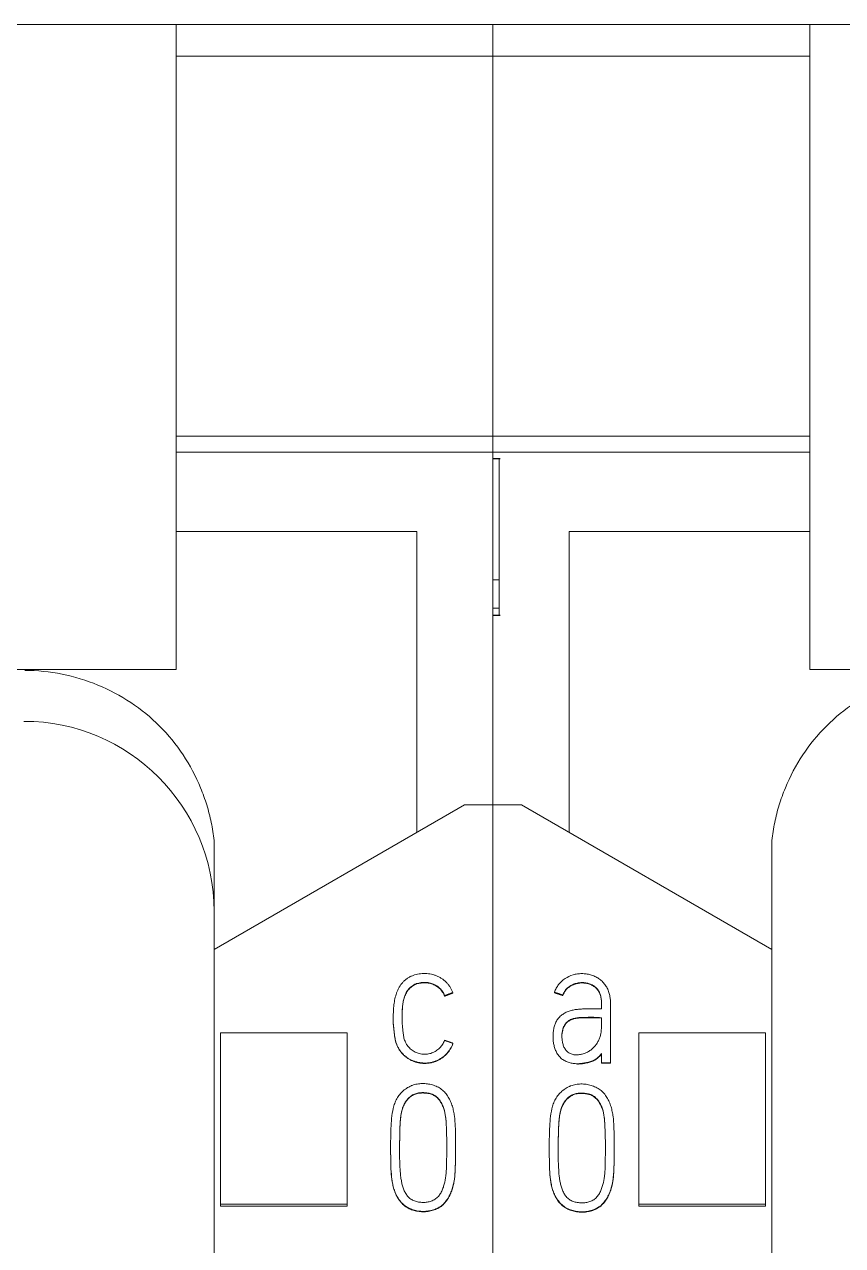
# Model space of a CAD drawing. Header units: millimetres. Extents: x 41350 to 54029, y 25852 to 34717.
# Drawn here: x 47009.43 to 47022.33, y 33548.62 to 33567.9 of the extents above; entities that cross this region are included whole.
import ezdxf

# ---------------------------------------------------------------- set-up
doc = ezdxf.new("R2010")
doc.units = ezdxf.units.MM
doc.set_wipeout_variables(frame=1)
doc.layers.add('! NO PLOT !', color=7, linetype='Continuous', true_color=0xff75dd, plot=False)
doc.layers.add('004-PI-DIN Šina', color=3, linetype='Continuous')
doc.layers.add('SI-ORMAR-Oprema', color=30, linetype='Continuous', lineweight=5)

# ---------------------------------------------------------------- blocks, each defined once
blk = doc.blocks.new('*U554')
at = {"layer": '004-PI-DIN Šina'}
for p, q in [((45.323, 69.85), (-241.3, 69.85)), ((45.323, 69.35), (-241.3, 69.35)), ((45.323, 57.85), (-241.3, 57.85)), ((45.323, 57.789), (-241.3, 57.789)), ((45.323, 52.625), (-241.3, 52.625))]:
    blk.add_line(p, q, dxfattribs=at)
blk = doc.blocks.new('6ES7522-1BL01-0AB0')
blk.add_wipeout([(-17.4, 69.029), (17.4, 69.029), (17.4, -77.971), (-17.4, -77.971)]).dxf.layer = 'SI-ORMAR-Oprema'
at = {"layer": 'SI-ORMAR-Oprema', "linetype": 'Continuous'}
for p, q in [((-17.4, 69.029), (-17.4, 68.529)), ((-12.4, 69.029), (-17.4, 69.029)), ((-12.4, 58.845), (-12.4, 69.029)), ((12.4, 69.029), (-12.4, 69.029)), ((-17.4, 62.529), (-17.4, 68.529)), ((-12.4, 68.529), (-17.4, 68.529)), ((-17.4, 62.529), (-17.4, 62.279)), ((-17.4, 62.529), (-12.4, 62.529)), ((-17.4, 62.279), (-17.4, 56.709)), ((-12.4, 62.279), (-17.4, 62.279)), ((-16.2, 56.276), (-16.2, 61.023)), ((-12.4, 61.023), (-16.2, 61.023)), ((12.4, 58.845), (-12.4, 58.845)), ((-17.4, 56.709), (-17.4, -56.709)), ((-16.95, 56.709), (-17.4, 56.709)), ((-16.95, 56.709), (-13, 54.429)), ((-13, 56.149), (-13, 54.429)), ((-13, 54.429), (-13, -54.387)), ((-16.43, 53.752), (-16.43, 53.746)), ((-16.297, 53.708), (-16.297, 53.702)), ((-15.546, 53.551), (-15.546, 53.557)), ((-15.689, 53.352), (-15.689, 53.214)), ((-16.453, 53.063), (-16.453, 53.056)), ((-15.1, 50.411), (-15.1, 53.115)), ((-13.1, 53.115), (-15.1, 53.115)), ((-13.1, 50.411), (-13.1, 53.115)), ((-15.689, 52.784), (-15.689, 52.64)), ((-15.689, 52.64), (-15.689, 52.634)), ((-15.689, 52.64), (-15.548, 52.64)), ((-15.548, 52.634), (-15.689, 52.634)), ((-15.548, 52.64), (-15.548, 52.634)), ((-16.512, 51.308), (-16.512, 51.302)), ((-15.488, 51.26), (-15.488, 51.266)), ((-15.1, 50.377), (-15.1, 50.411)), ((-13.1, 50.411), (-15.1, 50.411)), ((-13.1, 50.377), (-15.1, 50.377)), ((-13.1, 50.377), (-13.1, 50.411))]:
    blk.add_line(p, q, dxfattribs=at)
blk.add_polyline3d([(-16.43, 53.746, 0), (-16.427, 53.745, 0), (-16.425, 53.744, 0), (-16.422, 53.743, 0), (-16.419, 53.742, 0), (-16.417, 53.742, 0), (-16.414, 53.741, 0), (-16.411, 53.74, 0), (-16.409, 53.739, 0), (-16.406, 53.738, 0), (-16.403, 53.737, 0), (-16.401, 53.736, 0), (-16.398, 53.735, 0), (-16.395, 53.734, 0), (-16.393, 53.734, 0), (-16.39, 53.733, 0), (-16.387, 53.732, 0), (-16.385, 53.731, 0), (-16.382, 53.73, 0), (-16.379, 53.729, 0), (-16.377, 53.728, 0), (-16.374, 53.727, 0), (-16.371, 53.727, 0), (-16.369, 53.726, 0), (-16.366, 53.725, 0), (-16.363, 53.724, 0), (-16.361, 53.723, 0), (-16.358, 53.722, 0), (-16.355, 53.721, 0), (-16.353, 53.72, 0), (-16.35, 53.719, 0), (-16.347, 53.719, 0), (-16.345, 53.718, 0), (-16.342, 53.717, 0), (-16.339, 53.716, 0), (-16.337, 53.715, 0), (-16.334, 53.714, 0), (-16.331, 53.713, 0), (-16.329, 53.712, 0), (-16.326, 53.712, 0), (-16.323, 53.711, 0), (-16.321, 53.71, 0), (-16.318, 53.709, 0), (-16.315, 53.708, 0), (-16.313, 53.707, 0), (-16.31, 53.706, 0), (-16.307, 53.705, 0), (-16.305, 53.704, 0), (-16.302, 53.704, 0), (-16.299, 53.703, 0), (-16.297, 53.702, 0)], dxfattribs=at)
for points, knots in [([(-10.017, 58.833), (-10.411, 58.833), (-11.195, 58.672), (-12.198, 58.011), (-12.691, 57.261), (-12.857, 56.8), (-12.885, 56.709)], [0, 0, 0, 0, 0.308367, 0.616734, 0.925101, 1, 1, 1, 1]), ([(-15.548, 52.64), (-15.548, 52.733), (-15.548, 52.826), (-15.548, 52.965), (-15.548, 53.011), (-15.548, 53.104), (-15.548, 53.15), (-15.548, 53.22), (-15.548, 53.243), (-15.548, 53.29), (-15.548, 53.336), (-15.549, 53.382), (-15.548, 53.429), (-15.548, 53.452), (-15.546, 53.522), (-15.544, 53.568), (-15.548, 53.637), (-15.551, 53.66), (-15.559, 53.706), (-15.564, 53.729), (-15.578, 53.773), (-15.586, 53.795), (-15.602, 53.826), (-15.608, 53.836), (-15.62, 53.856), (-15.626, 53.866), (-15.647, 53.893), (-15.662, 53.911), (-15.688, 53.935), (-15.696, 53.942), (-15.715, 53.957), (-15.724, 53.964), (-15.753, 53.983), (-15.773, 53.995), (-15.805, 54.009), (-15.816, 54.014), (-15.838, 54.022), (-15.849, 54.025), (-15.883, 54.035), (-15.906, 54.04), (-15.94, 54.044), (-15.952, 54.046), (-15.975, 54.047), (-15.987, 54.047), (-16.022, 54.047), (-16.045, 54.046), (-16.08, 54.041), (-16.091, 54.039), (-16.114, 54.034), (-16.125, 54.031), (-16.181, 54.014), (-16.223, 53.995), (-16.282, 53.956), (-16.3, 53.941), (-16.334, 53.91), (-16.35, 53.893), (-16.372, 53.866), (-16.378, 53.856), (-16.391, 53.836), (-16.409, 53.806), (-16.422, 53.774), (-16.43, 53.752)], [0, 0, 0, 0, 0.125, 0.125, 0.1875, 0.1875, 0.25, 0.25, 0.28125, 0.28125, 0.3125, 0.34375, 0.34375, 0.375, 0.375, 0.4375, 0.4375, 0.46875, 0.46875, 0.5, 0.5, 0.53125, 0.53125, 0.546875, 0.546875, 0.5625, 0.5625, 0.59375, 0.59375, 0.609375, 0.609375, 0.625, 0.625, 0.65625, 0.65625, 0.671875, 0.671875, 0.6875, 0.6875, 0.71875, 0.71875, 0.734375, 0.734375, 0.75, 0.75, 0.78125, 0.78125, 0.796875, 0.796875, 0.8125, 0.8125, 0.875, 0.875, 0.90625, 0.90625, 0.9375, 0.9375, 0.953125, 0.953125, 0.96875, 1, 1, 1, 1]), ([(-16.297, 53.708), (-16.29, 53.727), (-16.282, 53.746), (-16.266, 53.772), (-16.26, 53.781), (-16.248, 53.797), (-16.241, 53.805), (-16.219, 53.826), (-16.203, 53.839), (-16.169, 53.861), (-16.151, 53.871), (-16.113, 53.886), (-16.094, 53.893), (-16.053, 53.902), (-16.033, 53.904), (-16.003, 53.906), (-15.992, 53.906), (-15.972, 53.906), (-15.962, 53.905), (-15.931, 53.901), (-15.911, 53.897), (-15.882, 53.889), (-15.872, 53.885), (-15.853, 53.878), (-15.844, 53.873), (-15.817, 53.859), (-15.8, 53.847), (-15.777, 53.827), (-15.769, 53.82), (-15.755, 53.804), (-15.743, 53.789), (-15.732, 53.772), (-15.722, 53.754), (-15.717, 53.744), (-15.705, 53.716), (-15.7, 53.696), (-15.694, 53.666), (-15.693, 53.656), (-15.691, 53.636), (-15.69, 53.626), (-15.689, 53.595), (-15.689, 53.574), (-15.689, 53.534), (-15.689, 53.513), (-15.689, 53.493)], [0, 0, 0, 0, 0.0625, 0.0625, 0.09375, 0.09375, 0.125, 0.125, 0.1875, 0.1875, 0.25, 0.25, 0.3125, 0.3125, 0.375, 0.375, 0.40625, 0.40625, 0.4375, 0.4375, 0.5, 0.5, 0.53125, 0.53125, 0.5625, 0.5625, 0.625, 0.625, 0.65625, 0.65625, 0.6875, 0.71875, 0.71875, 0.75, 0.75, 0.8125, 0.8125, 0.84375, 0.84375, 0.875, 0.875, 0.9375, 0.9375, 1, 1, 1, 1]), ([(-15.689, 53.579), (-15.689, 53.589), (-15.689, 53.599), (-15.69, 53.619), (-15.691, 53.629), (-15.693, 53.649), (-15.694, 53.66), (-15.7, 53.69), (-15.705, 53.709), (-15.717, 53.738), (-15.721, 53.747), (-15.731, 53.765), (-15.742, 53.782), (-15.755, 53.798), (-15.769, 53.813), (-15.776, 53.82), (-15.799, 53.84), (-15.816, 53.852), (-15.843, 53.867), (-15.852, 53.871), (-15.871, 53.879), (-15.891, 53.886), (-15.911, 53.891), (-15.931, 53.895), (-15.941, 53.896), (-15.972, 53.9), (-15.992, 53.9), (-16.023, 53.899), (-16.033, 53.898), (-16.053, 53.895), (-16.063, 53.893), (-16.093, 53.886), (-16.113, 53.88), (-16.141, 53.869), (-16.15, 53.864), (-16.169, 53.855), (-16.178, 53.85), (-16.203, 53.833), (-16.219, 53.82), (-16.241, 53.799), (-16.248, 53.791), (-16.26, 53.775), (-16.272, 53.758), (-16.281, 53.74), (-16.29, 53.721), (-16.293, 53.711), (-16.297, 53.702)], [0, 0, 0, 0, 0.033132, 0.033132, 0.067663, 0.067663, 0.102194, 0.102194, 0.171256, 0.171256, 0.205787, 0.205787, 0.240318, 0.274849, 0.274849, 0.30938, 0.30938, 0.378442, 0.378442, 0.412973, 0.412973, 0.447504, 0.482035, 0.482035, 0.516566, 0.516566, 0.585628, 0.585628, 0.620159, 0.620159, 0.65469, 0.65469, 0.723752, 0.723752, 0.758283, 0.758283, 0.792814, 0.792814, 0.861876, 0.861876, 0.896407, 0.896407, 0.930938, 0.965469, 0.965469, 1, 1, 1, 1]), ([(-15.689, 53.493), (-15.733, 53.494), (-15.777, 53.494), (-15.844, 53.493), (-15.866, 53.493), (-15.91, 53.492), (-15.954, 53.491), (-15.998, 53.489), (-16.042, 53.486), (-16.064, 53.484), (-16.107, 53.478), (-16.129, 53.474), (-16.161, 53.467), (-16.172, 53.464), (-16.193, 53.458), (-16.204, 53.454), (-16.235, 53.443), (-16.254, 53.433), (-16.292, 53.411), (-16.31, 53.399), (-16.343, 53.37), (-16.359, 53.354), (-16.385, 53.32), (-16.397, 53.302), (-16.416, 53.262), (-16.424, 53.242), (-16.437, 53.2), (-16.442, 53.179), (-16.447, 53.146), (-16.449, 53.135), (-16.451, 53.114), (-16.453, 53.081), (-16.453, 53.048), (-16.451, 53.005), (-16.449, 52.983), (-16.445, 52.951), (-16.443, 52.94), (-16.439, 52.919), (-16.436, 52.908), (-16.428, 52.876), (-16.421, 52.856), (-16.408, 52.826), (-16.404, 52.816), (-16.393, 52.796), (-16.388, 52.787), (-16.37, 52.759), (-16.356, 52.742), (-16.333, 52.719), (-16.325, 52.712), (-16.308, 52.697), (-16.299, 52.691), (-16.272, 52.673), (-16.252, 52.663), (-16.222, 52.651), (-16.211, 52.647), (-16.19, 52.64), (-16.179, 52.638), (-16.147, 52.631), (-16.125, 52.628), (-16.082, 52.625), (-16.059, 52.625), (-16.015, 52.628), (-15.994, 52.631), (-15.95, 52.638), (-15.929, 52.642), (-15.897, 52.649), (-15.886, 52.652), (-15.865, 52.658), (-15.854, 52.661), (-15.823, 52.673), (-15.804, 52.682), (-15.776, 52.699), (-15.767, 52.706), (-15.749, 52.72), (-15.741, 52.727), (-15.717, 52.75), (-15.703, 52.766), (-15.689, 52.784)], [0, 0, 0, 0, 0.0625, 0.0625, 0.09375, 0.09375, 0.125, 0.15625, 0.15625, 0.1875, 0.1875, 0.21875, 0.21875, 0.234375, 0.234375, 0.25, 0.25, 0.28125, 0.28125, 0.3125, 0.3125, 0.34375, 0.34375, 0.375, 0.375, 0.40625, 0.40625, 0.4375, 0.4375, 0.453125, 0.453125, 0.46875, 0.5, 0.5, 0.53125, 0.53125, 0.546875, 0.546875, 0.5625, 0.5625, 0.59375, 0.59375, 0.609375, 0.609375, 0.625, 0.625, 0.65625, 0.65625, 0.671875, 0.671875, 0.6875, 0.6875, 0.71875, 0.71875, 0.734375, 0.734375, 0.75, 0.75, 0.78125, 0.78125, 0.8125, 0.8125, 0.84375, 0.84375, 0.875, 0.875, 0.890625, 0.890625, 0.90625, 0.90625, 0.9375, 0.9375, 0.953125, 0.953125, 0.96875, 0.96875, 1, 1, 1, 1]), ([(-15.689, 53.214), (-15.688, 53.175), (-15.692, 53.136), (-15.702, 53.088), (-15.704, 53.079), (-15.709, 53.06), (-15.712, 53.05), (-15.722, 53.022), (-15.729, 53.004), (-15.746, 52.969), (-15.756, 52.953), (-15.772, 52.928), (-15.778, 52.92), (-15.79, 52.905), (-15.797, 52.897), (-15.817, 52.875), (-15.831, 52.862), (-15.861, 52.838), (-15.878, 52.827), (-15.903, 52.812), (-15.912, 52.808), (-15.93, 52.799), (-15.939, 52.795), (-15.967, 52.785), (-15.986, 52.779), (-16.024, 52.77), (-16.044, 52.766), (-16.073, 52.764), (-16.083, 52.764), (-16.103, 52.765), (-16.113, 52.766), (-16.142, 52.771), (-16.161, 52.776), (-16.188, 52.789), (-16.197, 52.794), (-16.213, 52.805), (-16.221, 52.811), (-16.235, 52.824), (-16.242, 52.832), (-16.255, 52.847), (-16.26, 52.855), (-16.271, 52.872), (-16.276, 52.88), (-16.284, 52.898), (-16.287, 52.908), (-16.297, 52.935), (-16.301, 52.954), (-16.306, 52.984), (-16.307, 52.993), (-16.31, 53.013), (-16.314, 53.061), (-16.312, 53.11), (-16.301, 53.158), (-16.298, 53.168), (-16.293, 53.187), (-16.289, 53.196), (-16.278, 53.223), (-16.268, 53.241), (-16.25, 53.265), (-16.244, 53.272), (-16.23, 53.286), (-16.222, 53.292), (-16.206, 53.304), (-16.197, 53.309), (-16.18, 53.319), (-16.171, 53.323), (-16.143, 53.334), (-16.124, 53.34), (-16.085, 53.348), (-16.066, 53.351), (-16.026, 53.354), (-16.006, 53.355), (-15.967, 53.356), (-15.947, 53.357), (-15.887, 53.358), (-15.848, 53.358), (-15.769, 53.357), (-15.729, 53.355), (-15.689, 53.352)], [0, 0, 0, 0, 0.0625, 0.0625, 0.078125, 0.078125, 0.09375, 0.09375, 0.125, 0.125, 0.15625, 0.15625, 0.171875, 0.171875, 0.1875, 0.1875, 0.21875, 0.21875, 0.25, 0.25, 0.265625, 0.265625, 0.28125, 0.28125, 0.3125, 0.3125, 0.34375, 0.34375, 0.359375, 0.359375, 0.375, 0.375, 0.40625, 0.40625, 0.421875, 0.421875, 0.4375, 0.4375, 0.453125, 0.453125, 0.46875, 0.46875, 0.484375, 0.484375, 0.5, 0.5, 0.53125, 0.53125, 0.546875, 0.546875, 0.5625, 0.625, 0.625, 0.640625, 0.640625, 0.65625, 0.65625, 0.6875, 0.6875, 0.703125, 0.703125, 0.71875, 0.71875, 0.734375, 0.734375, 0.75, 0.75, 0.78125, 0.78125, 0.8125, 0.8125, 0.84375, 0.84375, 0.875, 0.875, 0.9375, 0.9375, 1, 1, 1, 1]), ([(-15.689, 53.346), (-15.728, 53.349), (-15.767, 53.351), (-15.844, 53.352), (-15.882, 53.351), (-15.94, 53.351), (-15.959, 53.35), (-15.998, 53.349), (-16.017, 53.349), (-16.056, 53.346), (-16.075, 53.343), (-16.103, 53.338), (-16.113, 53.336), (-16.132, 53.331), (-16.142, 53.328), (-16.17, 53.318), (-16.188, 53.309), (-16.213, 53.293), (-16.221, 53.287), (-16.236, 53.274), (-16.243, 53.267), (-16.256, 53.252), (-16.261, 53.244), (-16.272, 53.227), (-16.277, 53.218), (-16.285, 53.2), (-16.289, 53.191), (-16.295, 53.172), (-16.298, 53.163), (-16.309, 53.121), (-16.312, 53.089), (-16.312, 53.056)], [0, 0, 0, 0, 0.14645, 0.14645, 0.292901, 0.292901, 0.366126, 0.366126, 0.439351, 0.439351, 0.512576, 0.512576, 0.549189, 0.549189, 0.585802, 0.585802, 0.659027, 0.659027, 0.695639, 0.695639, 0.732252, 0.732252, 0.768865, 0.768865, 0.805477, 0.805477, 0.84209, 0.84209, 0.878702, 0.878702, 1, 1, 1, 1]), ([(-15.689, 52.777), (-15.703, 52.76), (-15.717, 52.744), (-15.741, 52.721), (-15.749, 52.714), (-15.766, 52.7), (-15.775, 52.694), (-15.803, 52.676), (-15.822, 52.667), (-15.863, 52.651), (-15.885, 52.645), (-15.927, 52.636), (-15.949, 52.632), (-15.992, 52.625), (-16.025, 52.621), (-16.058, 52.62), (-16.069, 52.619)], [0, 0, 0, 0, 0.15321, 0.15321, 0.229815, 0.229815, 0.306419, 0.306419, 0.459629, 0.459629, 0.612839, 0.612839, 0.766049, 0.766049, 0.919258, 1, 1, 1, 1]), ([(-16.171, 52.276), (-16.146, 52.286), (-16.12, 52.293), (-16.067, 52.302), (-16.04, 52.305), (-15.986, 52.306), (-15.959, 52.304), (-15.905, 52.296), (-15.879, 52.291), (-15.827, 52.276), (-15.802, 52.266), (-15.765, 52.249), (-15.753, 52.242), (-15.73, 52.229), (-15.719, 52.221), (-15.687, 52.197), (-15.667, 52.178), (-15.641, 52.148), (-15.633, 52.137), (-15.617, 52.115), (-15.609, 52.104), (-15.588, 52.07), (-15.576, 52.046), (-15.555, 51.997), (-15.546, 51.972), (-15.534, 51.933), (-15.531, 51.92), (-15.524, 51.894), (-15.515, 51.855), (-15.501, 51.764), (-15.495, 51.685), (-15.491, 51.58), (-15.49, 51.527), (-15.488, 51.421), (-15.488, 51.369), (-15.488, 51.263), (-15.488, 51.157), (-15.49, 51.051), (-15.493, 50.946), (-15.495, 50.893), (-15.507, 50.788), (-15.515, 50.736), (-15.532, 50.671), (-15.536, 50.658), (-15.544, 50.632), (-15.549, 50.62), (-15.563, 50.582), (-15.574, 50.557), (-15.592, 50.521), (-15.599, 50.51), (-15.613, 50.486), (-15.62, 50.475), (-15.644, 50.443), (-15.661, 50.422), (-15.69, 50.394), (-15.7, 50.386), (-15.722, 50.369), (-15.733, 50.361), (-15.768, 50.34), (-15.792, 50.329), (-15.83, 50.314), (-15.843, 50.31), (-15.869, 50.303), (-15.882, 50.3), (-15.922, 50.292), (-15.949, 50.289), (-16.003, 50.287), (-16.03, 50.288), (-16.084, 50.294), (-16.111, 50.299), (-16.15, 50.31), (-16.163, 50.314), (-16.188, 50.323), (-16.201, 50.328), (-16.238, 50.345), (-16.261, 50.359), (-16.294, 50.383), (-16.304, 50.392), (-16.324, 50.41), (-16.334, 50.419), (-16.361, 50.449), (-16.377, 50.471), (-16.399, 50.505), (-16.406, 50.517), (-16.419, 50.541), (-16.425, 50.553), (-16.442, 50.589), (-16.451, 50.614), (-16.463, 50.653), (-16.467, 50.666), (-16.473, 50.692), (-16.476, 50.705), (-16.485, 50.745), (-16.489, 50.771), (-16.507, 50.904), (-16.509, 51.01), (-16.512, 51.17), (-16.512, 51.224), (-16.512, 51.33), (-16.512, 51.384), (-16.511, 51.49), (-16.51, 51.544), (-16.505, 51.65), (-16.501, 51.703), (-16.49, 51.809), (-16.483, 51.861), (-16.465, 51.94), (-16.457, 51.966), (-16.444, 52.004), (-16.438, 52.017), (-16.427, 52.042), (-16.421, 52.054), (-16.402, 52.09), (-16.386, 52.112), (-16.36, 52.144), (-16.351, 52.154), (-16.332, 52.174), (-16.322, 52.183), (-16.291, 52.21), (-16.269, 52.226), (-16.234, 52.247), (-16.222, 52.254), (-16.203, 52.263), (-16.194, 52.267), (-16.184, 52.271), (-16.178, 52.274), (-16.174, 52.275), (-16.171, 52.276)], [0, 0, 0, 0, 0.015625, 0.015625, 0.03125, 0.03125, 0.046875, 0.046875, 0.0625, 0.0625, 0.078125, 0.078125, 0.085938, 0.085938, 0.09375, 0.09375, 0.109375, 0.109375, 0.117188, 0.117188, 0.125, 0.125, 0.140625, 0.140625, 0.15625, 0.15625, 0.164063, 0.164063, 0.171875, 0.1875, 0.21875, 0.21875, 0.25, 0.25, 0.28125, 0.28125, 0.3125, 0.34375, 0.34375, 0.375, 0.375, 0.40625, 0.40625, 0.414063, 0.414063, 0.421875, 0.421875, 0.4375, 0.4375, 0.445313, 0.445313, 0.453125, 0.453125, 0.46875, 0.46875, 0.476562, 0.476562, 0.484375, 0.484375, 0.5, 0.5, 0.507812, 0.507812, 0.515625, 0.515625, 0.53125, 0.53125, 0.546875, 0.546875, 0.5625, 0.5625, 0.570312, 0.570312, 0.578125, 0.578125, 0.59375, 0.59375, 0.601562, 0.601562, 0.609375, 0.609375, 0.625, 0.625, 0.632812, 0.632812, 0.640625, 0.640625, 0.65625, 0.65625, 0.664062, 0.664062, 0.671875, 0.671875, 0.6875, 0.6875, 0.75, 0.75, 0.78125, 0.78125, 0.8125, 0.8125, 0.84375, 0.84375, 0.875, 0.875, 0.90625, 0.90625, 0.921875, 0.921875, 0.929687, 0.929687, 0.9375, 0.9375, 0.953125, 0.953125, 0.960937, 0.960937, 0.96875, 0.96875, 0.984375, 0.984375, 0.992188, 0.992188, 0.996094, 0.998047, 0.998047, 1, 1, 1, 1]), ([(-15.828, 52.124), (-15.808, 52.113), (-15.791, 52.099), (-15.759, 52.068), (-15.744, 52.051), (-15.719, 52.014), (-15.708, 51.994), (-15.689, 51.954), (-15.681, 51.933), (-15.659, 51.87), (-15.651, 51.826), (-15.642, 51.76), (-15.64, 51.738), (-15.637, 51.694), (-15.636, 51.672), (-15.63, 51.56), (-15.628, 51.471), (-15.626, 51.293), (-15.627, 51.204), (-15.629, 51.071), (-15.63, 51.004), (-15.633, 50.937), (-15.637, 50.893), (-15.639, 50.87), (-15.647, 50.804), (-15.655, 50.761), (-15.672, 50.696), (-15.678, 50.675), (-15.694, 50.633), (-15.702, 50.612), (-15.718, 50.582), (-15.723, 50.573), (-15.735, 50.554), (-15.742, 50.544), (-15.763, 50.518), (-15.779, 50.503), (-15.806, 50.482), (-15.815, 50.476), (-15.835, 50.465), (-15.845, 50.46), (-15.866, 50.452), (-15.876, 50.448), (-15.898, 50.441), (-15.909, 50.439), (-15.942, 50.432), (-15.964, 50.429), (-15.997, 50.428), (-16.009, 50.428), (-16.031, 50.43), (-16.042, 50.431), (-16.076, 50.435), (-16.097, 50.44), (-16.13, 50.45), (-16.14, 50.454), (-16.161, 50.463), (-16.181, 50.473), (-16.199, 50.486), (-16.217, 50.5), (-16.225, 50.507), (-16.241, 50.523), (-16.248, 50.532), (-16.261, 50.55), (-16.268, 50.559), (-16.285, 50.588), (-16.294, 50.608), (-16.311, 50.649), (-16.318, 50.67), (-16.33, 50.713), (-16.336, 50.735), (-16.345, 50.778), (-16.356, 50.843), (-16.361, 50.909), (-16.369, 51.04), (-16.371, 51.128), (-16.371, 51.26), (-16.37, 51.304), (-16.37, 51.391), (-16.37, 51.435), (-16.368, 51.523), (-16.367, 51.567), (-16.363, 51.655), (-16.361, 51.699), (-16.352, 51.786), (-16.346, 51.83), (-16.333, 51.883), (-16.331, 51.894), (-16.324, 51.915), (-16.321, 51.926), (-16.309, 51.956), (-16.3, 51.976), (-16.279, 52.014), (-16.266, 52.033), (-16.238, 52.067), (-16.223, 52.083), (-16.198, 52.104), (-16.189, 52.111), (-16.17, 52.123), (-16.161, 52.128), (-16.141, 52.138), (-16.13, 52.142), (-16.109, 52.149), (-16.099, 52.152), (-16.066, 52.159), (-16.044, 52.161), (-16.011, 52.162), (-16, 52.162), (-15.978, 52.161), (-15.967, 52.16), (-15.934, 52.157), (-15.912, 52.153), (-15.88, 52.145), (-15.869, 52.142), (-15.853, 52.136), (-15.846, 52.133), (-15.838, 52.129), (-15.833, 52.127), (-15.831, 52.125), (-15.828, 52.124)], [0, 0, 0, 0, 0.015625, 0.015625, 0.03125, 0.03125, 0.046875, 0.046875, 0.0625, 0.0625, 0.09375, 0.09375, 0.109375, 0.109375, 0.125, 0.125, 0.1875, 0.1875, 0.25, 0.25, 0.28125, 0.296875, 0.296875, 0.3125, 0.3125, 0.34375, 0.34375, 0.359375, 0.359375, 0.375, 0.375, 0.382813, 0.382813, 0.390625, 0.390625, 0.40625, 0.40625, 0.414063, 0.414063, 0.421875, 0.421875, 0.429688, 0.429688, 0.4375, 0.4375, 0.453125, 0.453125, 0.460938, 0.460938, 0.46875, 0.46875, 0.484375, 0.484375, 0.492188, 0.492188, 0.5, 0.507813, 0.507813, 0.515625, 0.515625, 0.523438, 0.523438, 0.53125, 0.53125, 0.546875, 0.546875, 0.5625, 0.5625, 0.578125, 0.578125, 0.59375, 0.625, 0.625, 0.6875, 0.6875, 0.71875, 0.71875, 0.75, 0.75, 0.78125, 0.78125, 0.8125, 0.8125, 0.84375, 0.84375, 0.851563, 0.851563, 0.859375, 0.859375, 0.875, 0.875, 0.890625, 0.890625, 0.90625, 0.90625, 0.914063, 0.914063, 0.921875, 0.921875, 0.929688, 0.929688, 0.9375, 0.9375, 0.953125, 0.953125, 0.960938, 0.960938, 0.96875, 0.96875, 0.984375, 0.984375, 0.992188, 0.992188, 0.996094, 0.998047, 0.998047, 1, 1, 1, 1]), ([(-15.828, 52.118), (-15.848, 52.129), (-15.869, 52.136), (-15.901, 52.145), (-15.912, 52.147), (-15.934, 52.151), (-15.945, 52.152), (-15.979, 52.155), (-16.001, 52.156), (-16.045, 52.155), (-16.068, 52.153), (-16.101, 52.145), (-16.112, 52.142), (-16.133, 52.135), (-16.143, 52.131), (-16.163, 52.121), (-16.173, 52.115), (-16.191, 52.103), (-16.2, 52.096), (-16.218, 52.081), (-16.226, 52.073), (-16.241, 52.057), (-16.248, 52.049), (-16.269, 52.022), (-16.282, 52.003), (-16.298, 51.974), (-16.302, 51.964), (-16.312, 51.944), (-16.316, 51.933), (-16.327, 51.902), (-16.333, 51.88), (-16.348, 51.816), (-16.353, 51.772), (-16.361, 51.683), (-16.364, 51.639), (-16.368, 51.551), (-16.369, 51.506), (-16.37, 51.418), (-16.37, 51.373), (-16.37, 51.29), (-16.371, 51.251), (-16.371, 51.213)], [0, 0, 0, 0, 0.050638, 0.050638, 0.075957, 0.075957, 0.101276, 0.101276, 0.151914, 0.151914, 0.202552, 0.202552, 0.227871, 0.227871, 0.25319, 0.25319, 0.278509, 0.278509, 0.303828, 0.303828, 0.329147, 0.329147, 0.354466, 0.354466, 0.405104, 0.405104, 0.430423, 0.430423, 0.455742, 0.455742, 0.50638, 0.50638, 0.607656, 0.607656, 0.708933, 0.708933, 0.810209, 0.810209, 0.911485, 0.911485, 1, 1, 1, 1]), ([(-15.627, 51.308), (-15.627, 51.333), (-15.627, 51.358), (-15.628, 51.472), (-15.63, 51.56), (-15.637, 51.692), (-15.64, 51.736), (-15.651, 51.824), (-15.66, 51.867), (-15.681, 51.929), (-15.69, 51.949), (-15.704, 51.979), (-15.709, 51.989), (-15.72, 52.008), (-15.732, 52.027), (-15.745, 52.045), (-15.759, 52.062), (-15.767, 52.07), (-15.783, 52.086), (-15.791, 52.093), (-15.805, 52.103), (-15.809, 52.106), (-15.818, 52.112), (-15.823, 52.115), (-15.828, 52.118)], [0, 0, 0, 0, 0.086827, 0.086827, 0.391218, 0.391218, 0.543414, 0.543414, 0.695609, 0.695609, 0.771707, 0.771707, 0.809756, 0.809756, 0.847805, 0.885853, 0.885853, 0.923902, 0.923902, 0.961951, 0.961951, 0.980976, 0.980976, 1, 1, 1, 1]), ([(-16.512, 51.302), (-16.512, 51.239), (-16.512, 51.176), (-16.51, 51.06), (-16.509, 51.007), (-16.504, 50.9), (-16.5, 50.847), (-16.486, 50.74), (-16.476, 50.688), (-16.456, 50.624), (-16.452, 50.611), (-16.442, 50.586), (-16.437, 50.573), (-16.421, 50.537), (-16.408, 50.513), (-16.387, 50.48), (-16.38, 50.468), (-16.363, 50.447), (-16.355, 50.436), (-16.328, 50.406), (-16.308, 50.388), (-16.276, 50.364), (-16.265, 50.356), (-16.242, 50.342), (-16.23, 50.336), (-16.193, 50.318), (-16.168, 50.309), (-16.129, 50.298), (-16.116, 50.295), (-16.089, 50.289), (-16.076, 50.287), (-16.036, 50.282), (-16.009, 50.281), (-15.969, 50.282), (-15.955, 50.283), (-15.928, 50.286), (-15.915, 50.288), (-15.875, 50.295), (-15.849, 50.301), (-15.811, 50.315), (-15.799, 50.32), (-15.774, 50.331), (-15.762, 50.338), (-15.727, 50.358), (-15.706, 50.374), (-15.676, 50.402), (-15.666, 50.411), (-15.648, 50.431), (-15.631, 50.452), (-15.616, 50.475), (-15.602, 50.498), (-15.595, 50.509), (-15.577, 50.545), (-15.566, 50.569), (-15.546, 50.619), (-15.538, 50.645), (-15.524, 50.696), (-15.518, 50.723), (-15.508, 50.775), (-15.505, 50.802), (-15.496, 50.881), (-15.493, 50.934), (-15.49, 51.041), (-15.489, 51.094), (-15.488, 51.185), (-15.488, 51.222), (-15.488, 51.26)], [0, 0, 0, 0, 0.073866, 0.073866, 0.136839, 0.136839, 0.199811, 0.199811, 0.262783, 0.262783, 0.278526, 0.278526, 0.29427, 0.29427, 0.325756, 0.325756, 0.341499, 0.341499, 0.357242, 0.357242, 0.388728, 0.388728, 0.404471, 0.404471, 0.420214, 0.420214, 0.4517, 0.4517, 0.467443, 0.467443, 0.483186, 0.483186, 0.514673, 0.514673, 0.530416, 0.530416, 0.546159, 0.546159, 0.577645, 0.577645, 0.593388, 0.593388, 0.609131, 0.609131, 0.640617, 0.640617, 0.65636, 0.65636, 0.672103, 0.687846, 0.687846, 0.703589, 0.703589, 0.735076, 0.735076, 0.766562, 0.766562, 0.798048, 0.798048, 0.829534, 0.829534, 0.892506, 0.892506, 0.955479, 0.955479, 1, 1, 1, 1])]:
    blk.add_open_spline(points, degree=3, knots=knots, dxfattribs=at)
for points in [[(-12.885, 56.709), (-12.913, 56.618), (-12.96, 56.433), (-12.99, 56.245), (-13, 56.149)], [(-15.546, 53.551), (-15.546, 53.525), (-15.546, 53.498), (-15.547, 53.471)]]:
    blk.add_open_spline(points, degree=3, dxfattribs=at)
blk.add_rational_spline([(-16.43, 53.752), (-16.363, 53.73), (-16.297, 53.708)], [0.500000678083, 0.499999321917, 0.500000678083], degree=2, dxfattribs=at)
blk = doc.blocks.new('6ES7521-1BL00-0AB0')
at = {"layer": 'SI-ORMAR-Oprema'}
blk.add_line((17.5, 60.263), (17.5, 59.813), dxfattribs=at)
for points, knots in [([(17.5, 62.179), (17.5, 62.179), (17.5, 62.166), (17.5, 62.117), (17.5, 62.024), (17.5, 61.882), (17.5, 61.673), (17.5, 61.444), (17.5, 61.22), (17.5, 61.025), (17.5, 60.893), (17.5, 60.8), (17.5, 60.71), (17.5, 60.624), (17.5, 60.538), (17.5, 60.458), (17.5, 60.361), (17.5, 60.271), (17.5, 60.21), (17.5, 60.176), (17.5, 60.154), (17.5, 60.144), (17.5, 60.139), (17.5, 60.15), (17.5, 60.191), (17.5, 60.235), (17.5, 60.26)], [0, 0, 0, 0, 0.054923, 0.109157, 0.158857, 0.213508, 0.264907, 0.320314, 0.369873, 0.418461, 0.471704, 0.5026, 0.551052, 0.617218, 0.660884, 0.691286, 0.712023, 0.730248, 0.751802, 0.781189, 0.80362, 0.828627, 0.856379, 0.904145, 0.9524, 1, 1, 1, 1]), ([(17.5, 59.813), (17.5, 59.789), (17.5, 59.748), (17.5, 59.71), (17.5, 59.701), (17.5, 59.701), (17.5, 59.701)], [0, 0, 0, 0, 0.351048, 0.67786, 0.983317, 1, 1, 1, 1])]:
    blk.add_open_spline(points, degree=3, knots=knots, dxfattribs=at)
blk.add_wipeout([(-17.4, 69.029), (17.4, 69.029), (17.4, -77.971), (-17.4, -77.971)]).dxf.layer = 'SI-ORMAR-Oprema'
blk.add_wipeout([(-17.4, 69.029), (17.4, 69.029), (17.4, -77.971), (-17.4, -77.971)]).dxf.layer = 'SI-ORMAR-Oprema'
for p, q in [((12.4, 69.029), (-12.4, 69.029)), ((12.4, 69.029), (17.4, 69.029)), ((12.4, 58.845), (12.4, 69.029)), ((17.4, 69.029), (17.4, 68.529)), ((17.4, 68.529), (12.4, 68.529)), ((17.4, 62.529), (17.4, 68.529)), ((12.4, 62.529), (17.4, 62.529)), ((17.4, 62.529), (17.4, 62.279)), ((12.4, 62.279), (17.4, 62.279)), ((17.4, 62.279), (17.4, 56.709)), ((17.512, 62.179), (17.4, 62.179)), ((17.512, 62.172), (17.4, 62.172)), ((12.4, 61.023), (16.2, 61.023)), ((16.2, 56.276), (16.2, 61.023)), ((17.5, 60.263), (17.4, 60.263)), ((17.5, 59.813), (17.4, 59.813)), ((17.4, 59.703), (17.512, 59.703)), ((17.4, 59.701), (17.512, 59.701)), ((12.4, 58.845), (-12.4, 58.845)), ((13, 54.429), (16.95, 56.709)), ((17.4, 56.709), (16.95, 56.709)), ((17.4, 56.709), (17.4, -56.709)), ((13, 56.149), (13, 54.429)), ((13, -54.387), (13, 54.429)), ((16.637, 53.699), (16.637, 53.692)), ((16.768, 53.748), (16.768, 53.742)), ((15.827, 53.369), (15.827, 53.363)), ((13.1, 50.411), (13.1, 53.115)), ((13.1, 53.115), (15.1, 53.115)), ((15.1, 50.411), (15.1, 53.115)), ((16.768, 52.948), (16.768, 52.942)), ((15.785, 51.315), (15.785, 51.309)), ((16.809, 51.267), (16.809, 51.273)), ((13.1, 50.377), (13.1, 50.411)), ((13.1, 50.411), (15.1, 50.411)), ((13.1, 50.377), (15.1, 50.377)), ((15.1, 50.377), (15.1, 50.411))]:
    blk.add_line(p, q, dxfattribs=at)
blk.add_arc((10, 55.029), 3, 0, 90, dxfattribs=at)
for points, knots in [([(12.885, 56.709), (12.857, 56.8), (12.691, 57.261), (12.198, 58.011), (11.195, 58.672), (10.411, 58.833), (10.017, 58.833), (10.017, 58.833), (10.017, 58.833)], [0, 0, 0, 0, 0.074899, 0.383266, 0.691633, 1, 1, 1, 1, 1, 1]), ([(16.768, 53.748), (16.756, 53.779), (16.741, 53.808), (16.715, 53.848), (16.705, 53.862), (16.69, 53.881), (16.685, 53.887), (16.674, 53.899), (16.668, 53.905), (16.639, 53.934), (16.614, 53.954), (16.573, 53.98), (16.558, 53.989), (16.529, 54.003), (16.514, 54.01), (16.484, 54.022), (16.469, 54.027), (16.437, 54.036), (16.421, 54.039), (16.373, 54.047), (16.34, 54.05), (16.291, 54.048), (16.275, 54.047), (16.242, 54.044), (16.226, 54.041), (16.194, 54.035), (16.179, 54.031), (16.148, 54.022), (16.132, 54.016), (16.102, 54.003), (16.088, 53.996), (16.06, 53.979), (16.046, 53.97), (16.02, 53.95), (16.008, 53.94), (15.99, 53.923), (15.985, 53.917), (15.973, 53.905), (15.968, 53.899), (15.942, 53.867), (15.924, 53.84), (15.902, 53.796), (15.895, 53.781), (15.882, 53.751), (15.877, 53.736), (15.862, 53.69), (15.854, 53.658), (15.845, 53.611), (15.843, 53.595), (15.838, 53.562), (15.836, 53.546), (15.831, 53.498), (15.829, 53.465), (15.828, 53.417), (15.827, 53.401), (15.827, 53.369), (15.827, 53.353), (15.827, 53.321), (15.827, 53.304), (15.827, 53.272), (15.828, 53.256), (15.83, 53.224), (15.832, 53.208), (15.835, 53.176), (15.838, 53.16), (15.842, 53.128), (15.843, 53.112), (15.846, 53.08), (15.848, 53.063), (15.853, 53.031), (15.856, 53.015), (15.863, 52.984), (15.867, 52.969), (15.878, 52.938), (15.884, 52.923), (15.897, 52.894), (15.905, 52.88), (15.922, 52.852), (15.931, 52.838), (15.95, 52.812), (15.96, 52.8), (15.976, 52.782), (15.982, 52.776), (15.993, 52.765), (15.999, 52.759), (16.018, 52.743), (16.03, 52.733), (16.07, 52.705), (16.098, 52.689), (16.143, 52.67), (16.159, 52.664), (16.19, 52.655), (16.205, 52.65), (16.237, 52.644), (16.253, 52.641), (16.277, 52.638), (16.286, 52.638), (16.302, 52.637), (16.31, 52.636), (16.351, 52.636), (16.383, 52.639), (16.423, 52.646), (16.431, 52.648), (16.447, 52.652), (16.455, 52.654), (16.478, 52.661), (16.493, 52.667), (16.538, 52.685), (16.566, 52.701), (16.607, 52.729), (16.62, 52.739), (16.644, 52.76), (16.668, 52.782), (16.689, 52.807), (16.708, 52.833), (16.717, 52.847), (16.743, 52.888), (16.757, 52.917), (16.768, 52.948)], [0, 0, 0, 0, 0.03125, 0.03125, 0.046875, 0.046875, 0.054687, 0.054687, 0.0625, 0.0625, 0.09375, 0.09375, 0.109375, 0.109375, 0.125, 0.125, 0.140625, 0.140625, 0.15625, 0.15625, 0.1875, 0.1875, 0.203125, 0.203125, 0.21875, 0.21875, 0.234375, 0.234375, 0.25, 0.25, 0.265625, 0.265625, 0.28125, 0.28125, 0.296875, 0.296875, 0.304687, 0.304687, 0.3125, 0.3125, 0.34375, 0.34375, 0.359375, 0.359375, 0.375, 0.375, 0.40625, 0.40625, 0.421875, 0.421875, 0.4375, 0.4375, 0.46875, 0.46875, 0.484375, 0.484375, 0.5, 0.5, 0.515625, 0.515625, 0.53125, 0.53125, 0.546875, 0.546875, 0.5625, 0.5625, 0.578125, 0.578125, 0.59375, 0.59375, 0.609375, 0.609375, 0.625, 0.625, 0.640625, 0.640625, 0.65625, 0.65625, 0.671875, 0.671875, 0.6875, 0.6875, 0.695313, 0.695313, 0.703125, 0.703125, 0.71875, 0.71875, 0.75, 0.75, 0.765625, 0.765625, 0.78125, 0.78125, 0.796875, 0.796875, 0.804688, 0.804688, 0.8125, 0.8125, 0.84375, 0.84375, 0.851563, 0.851563, 0.859375, 0.859375, 0.875, 0.875, 0.90625, 0.90625, 0.921875, 0.921875, 0.9375, 0.953125, 0.953125, 0.96875, 0.96875, 1, 1, 1, 1]), ([(16.635, 52.995), (16.626, 52.972), (16.616, 52.95), (16.597, 52.92), (16.59, 52.91), (16.574, 52.891), (16.566, 52.881), (16.541, 52.856), (16.522, 52.841), (16.491, 52.821), (16.48, 52.815), (16.459, 52.804), (16.448, 52.799), (16.425, 52.79), (16.414, 52.787), (16.39, 52.781), (16.378, 52.779), (16.342, 52.774), (16.317, 52.773), (16.281, 52.777), (16.269, 52.778), (16.245, 52.783), (16.233, 52.786), (16.21, 52.793), (16.199, 52.798), (16.176, 52.807), (16.165, 52.813), (16.134, 52.831), (16.114, 52.845), (16.087, 52.87), (16.079, 52.878), (16.063, 52.897), (16.055, 52.906), (16.041, 52.926), (16.035, 52.936), (16.023, 52.958), (16.018, 52.969), (16.004, 53.002), (15.997, 53.025), (15.99, 53.061), (15.988, 53.073), (15.985, 53.097), (15.984, 53.109), (15.981, 53.133), (15.98, 53.145), (15.977, 53.169), (15.975, 53.181), (15.972, 53.205), (15.971, 53.217), (15.97, 53.241), (15.969, 53.254), (15.968, 53.278), (15.967, 53.29), (15.966, 53.314), (15.966, 53.326), (15.966, 53.363), (15.966, 53.387), (15.967, 53.436), (15.968, 53.46), (15.971, 53.508), (15.973, 53.533), (15.979, 53.581), (15.983, 53.605), (15.993, 53.652), (16, 53.675), (16.014, 53.709), (16.019, 53.721), (16.029, 53.742), (16.041, 53.764), (16.055, 53.784), (16.07, 53.803), (16.078, 53.812), (16.104, 53.838), (16.123, 53.853), (16.149, 53.868), (16.155, 53.871), (16.166, 53.877), (16.171, 53.88), (16.188, 53.887), (16.2, 53.891), (16.223, 53.897), (16.235, 53.9), (16.26, 53.904), (16.272, 53.906), (16.309, 53.909), (16.333, 53.909), (16.369, 53.906), (16.382, 53.904), (16.406, 53.899), (16.418, 53.895), (16.441, 53.888), (16.452, 53.883), (16.475, 53.874), (16.486, 53.868), (16.507, 53.856), (16.518, 53.85), (16.538, 53.836), (16.548, 53.828), (16.566, 53.812), (16.574, 53.803), (16.59, 53.784), (16.598, 53.774), (16.618, 53.743), (16.628, 53.722), (16.637, 53.699)], [0, 0, 0, 0, 0.03125, 0.03125, 0.046875, 0.046875, 0.0625, 0.0625, 0.09375, 0.09375, 0.109375, 0.109375, 0.125, 0.125, 0.140625, 0.140625, 0.15625, 0.15625, 0.1875, 0.1875, 0.203125, 0.203125, 0.21875, 0.21875, 0.234375, 0.234375, 0.25, 0.25, 0.28125, 0.28125, 0.296875, 0.296875, 0.3125, 0.3125, 0.328125, 0.328125, 0.34375, 0.34375, 0.375, 0.375, 0.390625, 0.390625, 0.40625, 0.40625, 0.421875, 0.421875, 0.4375, 0.4375, 0.453125, 0.453125, 0.46875, 0.46875, 0.484375, 0.484375, 0.5, 0.5, 0.53125, 0.53125, 0.5625, 0.5625, 0.59375, 0.59375, 0.625, 0.625, 0.65625, 0.65625, 0.671875, 0.671875, 0.6875, 0.703125, 0.703125, 0.71875, 0.71875, 0.75, 0.75, 0.757812, 0.757812, 0.765625, 0.765625, 0.78125, 0.78125, 0.796875, 0.796875, 0.8125, 0.8125, 0.84375, 0.84375, 0.859375, 0.859375, 0.875, 0.875, 0.890625, 0.890625, 0.90625, 0.90625, 0.921875, 0.921875, 0.9375, 0.9375, 0.953125, 0.953125, 0.96875, 0.96875, 1, 1, 1, 1]), ([(16.637, 53.692), (16.629, 53.715), (16.618, 53.737), (16.598, 53.767), (16.591, 53.777), (16.575, 53.796), (16.567, 53.805), (16.54, 53.829), (16.52, 53.843), (16.477, 53.867), (16.455, 53.877), (16.42, 53.888), (16.408, 53.892), (16.385, 53.897), (16.372, 53.899), (16.348, 53.902), (16.336, 53.902), (16.311, 53.902), (16.299, 53.902), (16.275, 53.9), (16.263, 53.898), (16.238, 53.894), (16.226, 53.892), (16.203, 53.886), (16.191, 53.882), (16.169, 53.872), (16.158, 53.867), (16.126, 53.849), (16.107, 53.834), (16.081, 53.808), (16.072, 53.799), (16.057, 53.78), (16.05, 53.77), (16.037, 53.75), (16.031, 53.739), (16.02, 53.717), (16.015, 53.706), (16.001, 53.672), (15.994, 53.649), (15.983, 53.602), (15.98, 53.578), (15.974, 53.53), (15.972, 53.506), (15.968, 53.458), (15.967, 53.434), (15.966, 53.394), (15.966, 53.378), (15.966, 53.362)], [0, 0, 0, 0, 0.063877, 0.063877, 0.095816, 0.095816, 0.127755, 0.127755, 0.191632, 0.191632, 0.255509, 0.255509, 0.287448, 0.287448, 0.319387, 0.319387, 0.351325, 0.351325, 0.383264, 0.383264, 0.415203, 0.415203, 0.447141, 0.447141, 0.47908, 0.47908, 0.511019, 0.511019, 0.574896, 0.574896, 0.606835, 0.606835, 0.638774, 0.638774, 0.670712, 0.670712, 0.702651, 0.702651, 0.766528, 0.766528, 0.830406, 0.830406, 0.894283, 0.894283, 0.95816, 0.95816, 1, 1, 1, 1]), ([(16.768, 52.942), (16.757, 52.911), (16.743, 52.882), (16.718, 52.841), (16.709, 52.828), (16.694, 52.808), (16.689, 52.802), (16.679, 52.789), (16.673, 52.783), (16.645, 52.754), (16.621, 52.733), (16.581, 52.705), (16.567, 52.696), (16.539, 52.681), (16.524, 52.673), (16.495, 52.661), (16.48, 52.655), (16.449, 52.646), (16.433, 52.642), (16.385, 52.633), (16.352, 52.63), (16.304, 52.63), (16.288, 52.631), (16.255, 52.634), (16.239, 52.637), (16.192, 52.647), (16.161, 52.656), (16.116, 52.675), (16.101, 52.682), (16.073, 52.698), (16.059, 52.707), (16.033, 52.725), (16.014, 52.74), (15.996, 52.756), (15.984, 52.768), (15.978, 52.773), (15.962, 52.791), (15.952, 52.804), (15.932, 52.83), (15.923, 52.843), (15.907, 52.871), (15.899, 52.885), (15.885, 52.914), (15.879, 52.929), (15.868, 52.96), (15.864, 52.975), (15.856, 53.006), (15.853, 53.022), (15.849, 53.054), (15.847, 53.07), (15.843, 53.103), (15.842, 53.119), (15.838, 53.151), (15.836, 53.167), (15.832, 53.199), (15.83, 53.215), (15.828, 53.247), (15.827, 53.263), (15.827, 53.296), (15.827, 53.312), (15.827, 53.34), (15.827, 53.352), (15.827, 53.364)], [0, 0, 0, 0, 0.061089, 0.061089, 0.091634, 0.091634, 0.106906, 0.106906, 0.122178, 0.122178, 0.183268, 0.183268, 0.213812, 0.213812, 0.244357, 0.244357, 0.274901, 0.274901, 0.305446, 0.305446, 0.366535, 0.366535, 0.39708, 0.39708, 0.427625, 0.427625, 0.488714, 0.488714, 0.519258, 0.519258, 0.549803, 0.549803, 0.580348, 0.59562, 0.59562, 0.610892, 0.610892, 0.641437, 0.641437, 0.671981, 0.671981, 0.702526, 0.702526, 0.733071, 0.733071, 0.763615, 0.763615, 0.79416, 0.79416, 0.824704, 0.824704, 0.855249, 0.855249, 0.885794, 0.885794, 0.916338, 0.916338, 0.946883, 0.946883, 0.977428, 0.977428, 1, 1, 1, 1]), ([(16.126, 52.283), (16.152, 52.293), (16.178, 52.3), (16.231, 52.309), (16.257, 52.312), (16.312, 52.313), (16.339, 52.311), (16.392, 52.304), (16.418, 52.298), (16.471, 52.283), (16.496, 52.273), (16.532, 52.256), (16.544, 52.25), (16.567, 52.236), (16.579, 52.228), (16.611, 52.204), (16.63, 52.185), (16.657, 52.155), (16.665, 52.144), (16.681, 52.123), (16.688, 52.111), (16.709, 52.077), (16.721, 52.053), (16.742, 52.004), (16.751, 51.979), (16.763, 51.94), (16.767, 51.927), (16.773, 51.902), (16.782, 51.863), (16.797, 51.771), (16.802, 51.692), (16.807, 51.587), (16.808, 51.534), (16.809, 51.429), (16.809, 51.376), (16.809, 51.27), (16.809, 51.164), (16.808, 51.059), (16.804, 50.953), (16.802, 50.9), (16.791, 50.795), (16.782, 50.743), (16.765, 50.678), (16.761, 50.665), (16.753, 50.64), (16.749, 50.627), (16.735, 50.589), (16.724, 50.564), (16.705, 50.529), (16.699, 50.517), (16.685, 50.494), (16.677, 50.482), (16.654, 50.45), (16.637, 50.429), (16.608, 50.402), (16.597, 50.393), (16.576, 50.376), (16.564, 50.369), (16.53, 50.347), (16.506, 50.336), (16.468, 50.322), (16.455, 50.317), (16.428, 50.31), (16.415, 50.307), (16.375, 50.299), (16.349, 50.296), (16.295, 50.294), (16.267, 50.295), (16.213, 50.301), (16.187, 50.306), (16.148, 50.317), (16.135, 50.321), (16.109, 50.33), (16.097, 50.335), (16.06, 50.353), (16.037, 50.366), (16.004, 50.39), (15.993, 50.399), (15.973, 50.417), (15.963, 50.427), (15.936, 50.457), (15.92, 50.478), (15.898, 50.512), (15.891, 50.524), (15.878, 50.548), (15.872, 50.56), (15.856, 50.597), (15.846, 50.622), (15.834, 50.66), (15.831, 50.673), (15.824, 50.699), (15.821, 50.712), (15.813, 50.752), (15.809, 50.778), (15.791, 50.911), (15.788, 51.017), (15.786, 51.177), (15.785, 51.231), (15.785, 51.337), (15.785, 51.391), (15.787, 51.497), (15.788, 51.551), (15.793, 51.657), (15.796, 51.71), (15.807, 51.816), (15.814, 51.869), (15.833, 51.947), (15.84, 51.973), (15.854, 52.011), (15.859, 52.024), (15.87, 52.049), (15.876, 52.061), (15.896, 52.097), (15.911, 52.119), (15.937, 52.151), (15.946, 52.162), (15.965, 52.181), (15.975, 52.191), (16.006, 52.217), (16.028, 52.233), (16.064, 52.255), (16.076, 52.261), (16.094, 52.27), (16.104, 52.274), (16.113, 52.278), (16.12, 52.281), (16.123, 52.282), (16.126, 52.283)], [0, 0, 0, 0, 0.015625, 0.015625, 0.03125, 0.03125, 0.046875, 0.046875, 0.0625, 0.0625, 0.078125, 0.078125, 0.085938, 0.085938, 0.09375, 0.09375, 0.109375, 0.109375, 0.117188, 0.117188, 0.125, 0.125, 0.140625, 0.140625, 0.15625, 0.15625, 0.164063, 0.164063, 0.171875, 0.1875, 0.21875, 0.21875, 0.25, 0.25, 0.28125, 0.28125, 0.3125, 0.34375, 0.34375, 0.375, 0.375, 0.40625, 0.40625, 0.414063, 0.414063, 0.421875, 0.421875, 0.4375, 0.4375, 0.445313, 0.445313, 0.453125, 0.453125, 0.46875, 0.46875, 0.476563, 0.476563, 0.484375, 0.484375, 0.5, 0.5, 0.507813, 0.507813, 0.515625, 0.515625, 0.53125, 0.53125, 0.546875, 0.546875, 0.5625, 0.5625, 0.570313, 0.570313, 0.578125, 0.578125, 0.59375, 0.59375, 0.601563, 0.601563, 0.609375, 0.609375, 0.625, 0.625, 0.632813, 0.632813, 0.640625, 0.640625, 0.65625, 0.65625, 0.664063, 0.664063, 0.671875, 0.671875, 0.6875, 0.6875, 0.75, 0.75, 0.78125, 0.78125, 0.8125, 0.8125, 0.84375, 0.84375, 0.875, 0.875, 0.90625, 0.90625, 0.921875, 0.921875, 0.929688, 0.929688, 0.9375, 0.9375, 0.953125, 0.953125, 0.960938, 0.960938, 0.96875, 0.96875, 0.984375, 0.984375, 0.992188, 0.992188, 0.996094, 0.998047, 0.998047, 1, 1, 1, 1]), ([(16.469, 52.131), (16.489, 52.12), (16.507, 52.107), (16.539, 52.075), (16.553, 52.058), (16.578, 52.021), (16.589, 52.001), (16.608, 51.961), (16.617, 51.94), (16.638, 51.877), (16.647, 51.834), (16.655, 51.768), (16.657, 51.745), (16.661, 51.701), (16.662, 51.679), (16.667, 51.568), (16.67, 51.479), (16.671, 51.3), (16.67, 51.211), (16.669, 51.078), (16.668, 51.011), (16.664, 50.944), (16.661, 50.9), (16.658, 50.878), (16.65, 50.811), (16.642, 50.768), (16.625, 50.703), (16.619, 50.682), (16.604, 50.64), (16.595, 50.619), (16.58, 50.589), (16.574, 50.58), (16.562, 50.561), (16.556, 50.552), (16.535, 50.525), (16.519, 50.51), (16.492, 50.49), (16.482, 50.483), (16.463, 50.472), (16.453, 50.468), (16.432, 50.459), (16.421, 50.455), (16.4, 50.449), (16.389, 50.446), (16.356, 50.439), (16.334, 50.437), (16.3, 50.436), (16.289, 50.436), (16.266, 50.437), (16.255, 50.438), (16.222, 50.442), (16.2, 50.447), (16.168, 50.457), (16.157, 50.461), (16.137, 50.47), (16.117, 50.48), (16.098, 50.493), (16.08, 50.507), (16.072, 50.514), (16.057, 50.53), (16.049, 50.539), (16.036, 50.557), (16.03, 50.566), (16.013, 50.595), (16.003, 50.615), (15.986, 50.656), (15.979, 50.678), (15.967, 50.721), (15.962, 50.742), (15.953, 50.785), (15.942, 50.851), (15.936, 50.916), (15.928, 51.047), (15.927, 51.135), (15.927, 51.267), (15.927, 51.311), (15.928, 51.399), (15.928, 51.443), (15.929, 51.53), (15.93, 51.574), (15.934, 51.662), (15.937, 51.706), (15.945, 51.793), (15.951, 51.837), (15.964, 51.891), (15.967, 51.901), (15.973, 51.922), (15.977, 51.933), (15.988, 51.963), (15.997, 51.983), (16.019, 52.022), (16.031, 52.04), (16.059, 52.074), (16.074, 52.09), (16.1, 52.111), (16.109, 52.118), (16.127, 52.13), (16.137, 52.136), (16.157, 52.145), (16.167, 52.149), (16.188, 52.156), (16.199, 52.159), (16.231, 52.166), (16.253, 52.168), (16.287, 52.169), (16.298, 52.169), (16.32, 52.168), (16.331, 52.167), (16.364, 52.164), (16.386, 52.161), (16.418, 52.152), (16.429, 52.149), (16.444, 52.143), (16.452, 52.14), (16.459, 52.136), (16.464, 52.134), (16.467, 52.132), (16.469, 52.131)], [0, 0, 0, 0, 0.015625, 0.015625, 0.03125, 0.03125, 0.046875, 0.046875, 0.0625, 0.0625, 0.09375, 0.09375, 0.109375, 0.109375, 0.125, 0.125, 0.1875, 0.1875, 0.25, 0.25, 0.28125, 0.296875, 0.296875, 0.3125, 0.3125, 0.34375, 0.34375, 0.359375, 0.359375, 0.375, 0.375, 0.382813, 0.382813, 0.390625, 0.390625, 0.40625, 0.40625, 0.414063, 0.414063, 0.421875, 0.421875, 0.429688, 0.429688, 0.4375, 0.4375, 0.453125, 0.453125, 0.460938, 0.460938, 0.46875, 0.46875, 0.484375, 0.484375, 0.492188, 0.492188, 0.5, 0.507813, 0.507813, 0.515625, 0.515625, 0.523438, 0.523438, 0.53125, 0.53125, 0.546875, 0.546875, 0.5625, 0.5625, 0.578125, 0.578125, 0.59375, 0.625, 0.625, 0.6875, 0.6875, 0.71875, 0.71875, 0.75, 0.75, 0.78125, 0.78125, 0.8125, 0.8125, 0.84375, 0.84375, 0.851562, 0.851562, 0.859375, 0.859375, 0.875, 0.875, 0.890625, 0.890625, 0.90625, 0.90625, 0.914062, 0.914062, 0.921875, 0.921875, 0.929687, 0.929687, 0.9375, 0.9375, 0.953125, 0.953125, 0.960937, 0.960937, 0.96875, 0.96875, 0.984375, 0.984375, 0.992187, 0.992187, 0.996094, 0.998047, 0.998047, 1, 1, 1, 1]), ([(16.469, 52.125), (16.449, 52.136), (16.429, 52.143), (16.396, 52.152), (16.385, 52.154), (16.363, 52.158), (16.352, 52.159), (16.319, 52.163), (16.296, 52.164), (16.252, 52.162), (16.23, 52.16), (16.197, 52.153), (16.186, 52.15), (16.165, 52.142), (16.154, 52.138), (16.134, 52.128), (16.125, 52.122), (16.106, 52.11), (16.097, 52.103), (16.08, 52.088), (16.072, 52.081), (16.056, 52.064), (16.049, 52.056), (16.028, 52.029), (16.016, 52.011), (16, 51.981), (15.995, 51.971), (15.986, 51.951), (15.982, 51.941), (15.97, 51.909), (15.964, 51.887), (15.95, 51.823), (15.944, 51.779), (15.936, 51.691), (15.933, 51.646), (15.93, 51.558), (15.929, 51.513), (15.928, 51.425), (15.927, 51.38), (15.927, 51.297), (15.927, 51.259), (15.927, 51.22)], [0, 0, 0, 0, 0.050638, 0.050638, 0.075957, 0.075957, 0.101276, 0.101276, 0.151914, 0.151914, 0.202552, 0.202552, 0.227871, 0.227871, 0.25319, 0.25319, 0.278509, 0.278509, 0.303828, 0.303828, 0.329147, 0.329147, 0.354466, 0.354466, 0.405104, 0.405104, 0.430423, 0.430423, 0.455742, 0.455742, 0.50638, 0.50638, 0.607656, 0.607656, 0.708933, 0.708933, 0.810209, 0.810209, 0.911485, 0.911485, 1, 1, 1, 1]), ([(16.671, 51.315), (16.671, 51.341), (16.671, 51.366), (16.67, 51.479), (16.667, 51.567), (16.661, 51.699), (16.658, 51.743), (16.646, 51.831), (16.637, 51.874), (16.616, 51.936), (16.608, 51.956), (16.594, 51.986), (16.588, 51.996), (16.577, 52.015), (16.566, 52.034), (16.552, 52.052), (16.538, 52.069), (16.531, 52.077), (16.515, 52.093), (16.506, 52.1), (16.493, 52.11), (16.488, 52.113), (16.479, 52.119), (16.474, 52.122), (16.469, 52.125)], [0, 0, 0, 0, 0.086827, 0.086827, 0.391218, 0.391218, 0.543414, 0.543414, 0.695609, 0.695609, 0.771707, 0.771707, 0.809756, 0.809756, 0.847805, 0.885853, 0.885853, 0.923902, 0.923902, 0.961951, 0.961951, 0.980976, 0.980976, 1, 1, 1, 1]), ([(15.785, 51.309), (15.785, 51.246), (15.786, 51.184), (15.787, 51.067), (15.788, 51.014), (15.793, 50.907), (15.798, 50.854), (15.812, 50.747), (15.822, 50.695), (15.842, 50.631), (15.846, 50.618), (15.855, 50.593), (15.86, 50.58), (15.877, 50.544), (15.889, 50.52), (15.91, 50.487), (15.918, 50.476), (15.934, 50.454), (15.943, 50.444), (15.969, 50.413), (15.989, 50.395), (16.021, 50.371), (16.032, 50.363), (16.056, 50.349), (16.068, 50.343), (16.104, 50.326), (16.129, 50.316), (16.168, 50.305), (16.181, 50.302), (16.208, 50.297), (16.221, 50.295), (16.261, 50.29), (16.288, 50.288), (16.329, 50.289), (16.343, 50.29), (16.369, 50.293), (16.383, 50.295), (16.422, 50.302), (16.448, 50.309), (16.486, 50.322), (16.499, 50.327), (16.523, 50.339), (16.535, 50.345), (16.57, 50.365), (16.592, 50.381), (16.622, 50.409), (16.631, 50.418), (16.649, 50.439), (16.666, 50.459), (16.681, 50.482), (16.695, 50.505), (16.702, 50.516), (16.721, 50.552), (16.732, 50.577), (16.751, 50.626), (16.759, 50.652), (16.773, 50.703), (16.779, 50.73), (16.789, 50.782), (16.793, 50.809), (16.802, 50.888), (16.804, 50.941), (16.808, 51.048), (16.808, 51.101), (16.809, 51.192), (16.809, 51.23), (16.809, 51.267)], [0, 0, 0, 0, 0.073866, 0.073866, 0.136839, 0.136839, 0.199811, 0.199811, 0.262783, 0.262783, 0.278526, 0.278526, 0.29427, 0.29427, 0.325756, 0.325756, 0.341499, 0.341499, 0.357242, 0.357242, 0.388728, 0.388728, 0.404471, 0.404471, 0.420214, 0.420214, 0.4517, 0.4517, 0.467443, 0.467443, 0.483186, 0.483186, 0.514673, 0.514673, 0.530416, 0.530416, 0.546159, 0.546159, 0.577645, 0.577645, 0.593388, 0.593388, 0.609131, 0.609131, 0.640617, 0.640617, 0.65636, 0.65636, 0.672103, 0.687846, 0.687846, 0.703589, 0.703589, 0.735076, 0.735076, 0.766562, 0.766562, 0.798048, 0.798048, 0.829534, 0.829534, 0.892506, 0.892506, 0.955479, 0.955479, 1, 1, 1, 1])]:
    blk.add_open_spline(points, degree=3, knots=knots, dxfattribs=at)
blk.add_open_spline([(12.885, 56.709), (12.913, 56.618), (12.96, 56.433), (12.99, 56.245), (13, 56.149)], degree=3, dxfattribs=at)
for points, weights in [([(16.637, 53.699), (16.702, 53.723), (16.768, 53.748)], [0.49999959943, 0.50000040057, 0.49999959943]), ([(16.768, 53.742), (16.702, 53.717), (16.637, 53.692)], [0.499999874765, 0.500000125235, 0.499999874765]), ([(16.768, 52.948), (16.701, 52.972), (16.635, 52.995)], [0.500000131232, 0.499999868768, 0.500000131232])]:
    blk.add_rational_spline(points, weights, degree=2, dxfattribs=at)

msp = doc.modelspace()

# ---------------------------------------------------------------- block references
at = {"layer": '! NO PLOT !'}
msp.add_blockref('*U554', (47115.697, 33496.678), dxfattribs=at)

# ---------------------------------------------------------------- next in the draw order: block references
msp.add_blockref('6ES7522-1BL01-0AB0', (47034.22, 33498.868), dxfattribs=at)

# ---------------------------------------------------------------- next in the draw order: block references
msp.add_blockref('6ES7521-1BL00-0AB0', (46999.42, 33498.868), dxfattribs=at)

doc.saveas('drawing.dxf')
